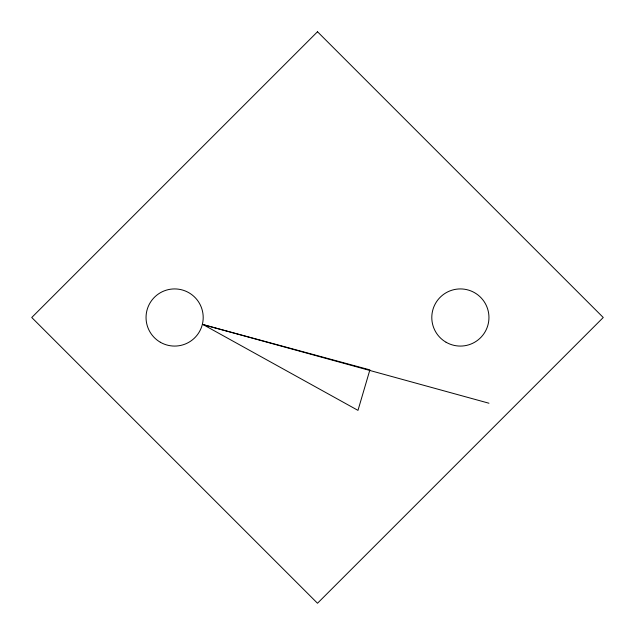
<?xml version="1.0" encoding="UTF-8"?>
<svg xmlns="http://www.w3.org/2000/svg" width="635" height="635" viewBox="0 0 635 635"><rect width="100%" height="100%" fill="white"/><g stroke="black" fill="none" stroke-linecap="round" stroke-linejoin="round"><path stroke-width="0.95" d="M203.2 324.644L369.887 369.887L357.981 410.369L203.2 324.644L488.95 403.225M317.5 31.75L31.75 317.5L317.5 603.25L603.25 317.5L317.5 31.75M446.087 342.249A28.575 28.575 0 0 0 488.95 317.5A28.575 28.575 0 0 0 446.087 292.751A28.575 28.575 0 0 0 446.087 342.249M160.337 342.249A28.575 28.575 0 0 0 203.2 317.5A28.575 28.575 0 0 0 160.337 292.751A28.575 28.575 0 0 0 160.337 342.249"/></g></svg>
